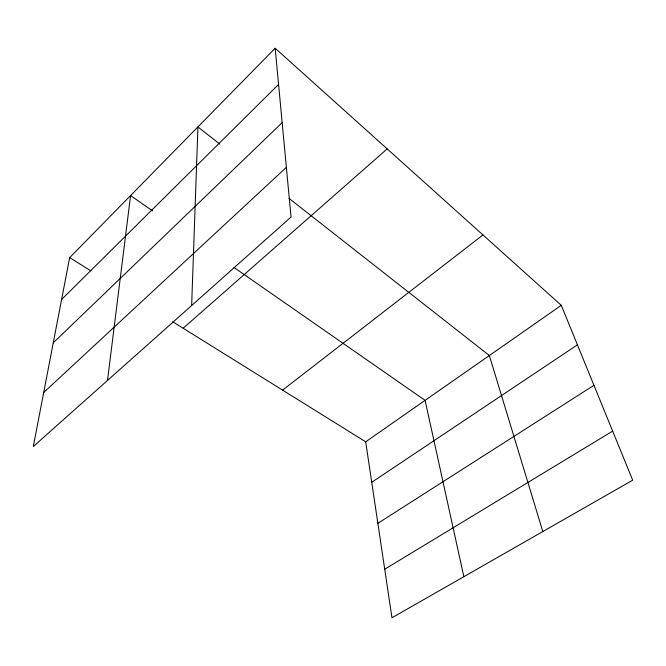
<?xml version="1.0" encoding="UTF-8"?>
<svg xmlns="http://www.w3.org/2000/svg" width="666" height="666" viewBox="0 0 666 666"><rect width="100%" height="100%" fill="white"/><g stroke="black" fill="none" stroke-linecap="round" stroke-linejoin="round"><path stroke-width="1" d="M191.65 305.536L197.927 126.931L219.813 144.106M107.501 380.461L130.578 195.563L152.597 210.872M69.664 257.642L33.3 446.528L291.05 217.033L275.158 48.218L69.664 257.642L90.826 270.812M61.605 299.5L278.571 84.44M53.255 342.857L282.168 122.652M43.69 392.549L286.372 167.349M183.142 328.238L387.187 148.884M282.592 390.118L482.95 234.931M365.692 441.816L561.288 305.328L632.7 480.186L391.958 617.782L365.692 441.816L172.611 321.695M371.736 482.309L577.422 344.838M377.855 523.326L593.947 385.298M384.707 569.23L612.653 431.11M234.007 267.482L425.091 400.366L463.861 576.681M289.027 198.401L489.352 355.527L542.823 531.56M275.158 48.218L561.288 305.328"/></g></svg>
